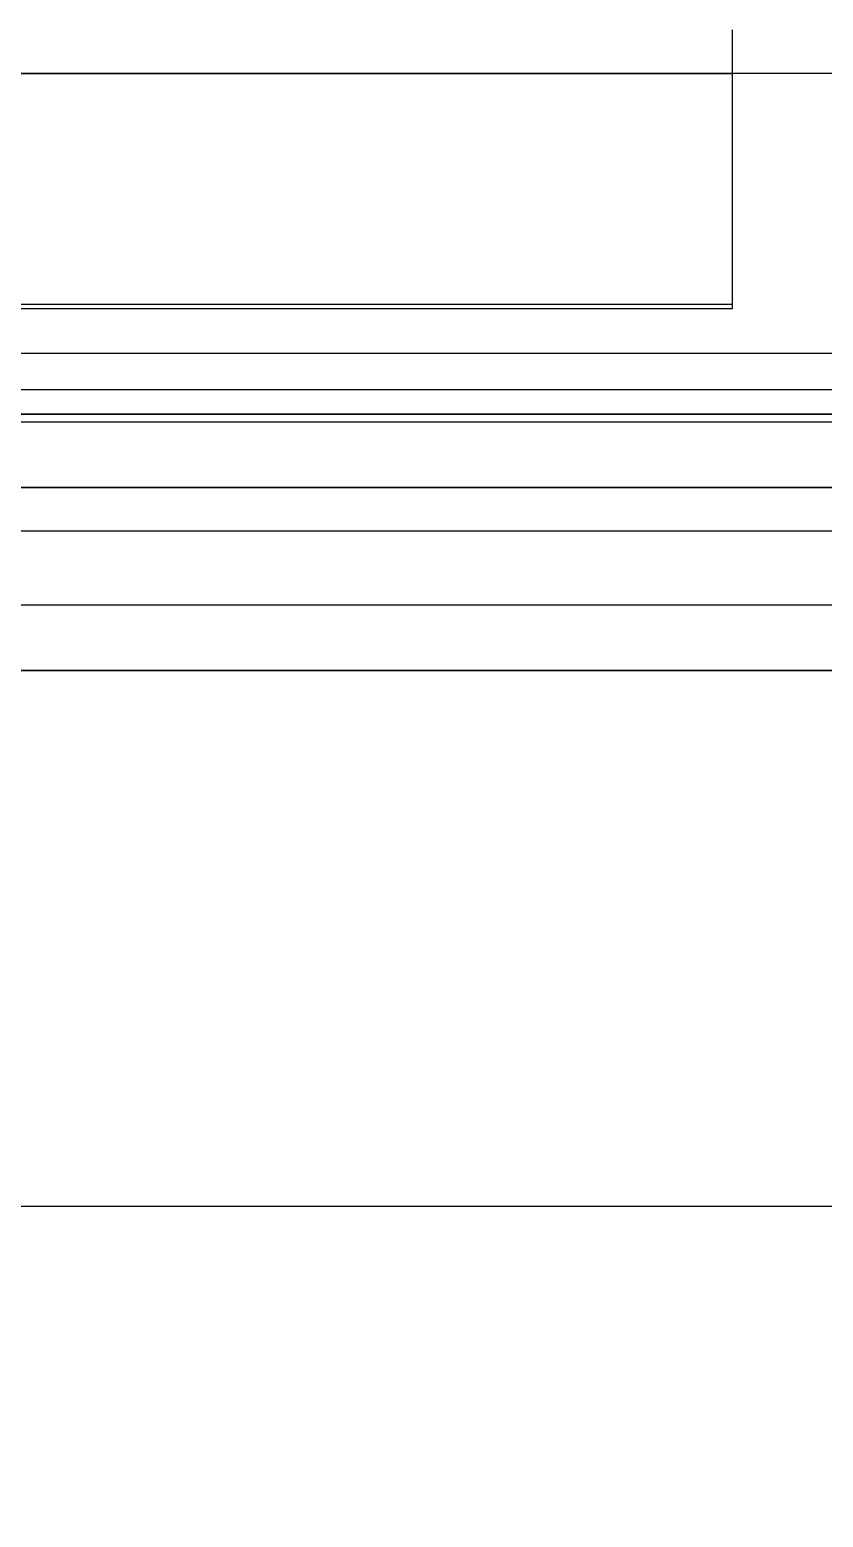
# Model space of a CAD drawing. Extents: x -54 to 215, y -235 to 116.
# Drawn here: x 120.43 to 138.65, y 2.52 to 36.65 of the extents above; entities that cross this region are included whole.
import ezdxf

# ---------------------------------------------------------------- set-up
doc = ezdxf.new("R2010")
doc.units = 0
doc.layers.get('0').update_dxf_attribs({"linetype": 'CONTINUOUS'})
doc.layers.add('A', color=7, linetype='CONTINUOUS')
doc.layers.add('V', color=7, linetype='CONTINUOUS')

# ---------------------------------------------------------------- blocks, each defined once
blk = doc.blocks.new('M-1-01')
at = {"layer": 'A', "color": 0}
for p, q in [((-79.233, 13.86, 10.1), (17.967, 13.86, 10.1)), ((1.867, 13.86, 11.9), (-62.933, 13.86, 11.9))]:
    blk.add_line(p, q, dxfattribs=at)
at = {"layer": 'A', "color": 0, "invisible_edges": 15}
for points in [[(19.367, 13.86, 10.1), (19.367, 13.86, 11.5), (-80.633, 13.86, 11.5), (-80.633, 13.86, 10.1)], [(1.867, 13.86, 11.5), (1.867, 13.86, 11.9), (-62.933, 13.86, 11.9), (-62.933, 13.86, 11.5)], [(-61.633, 13.86, 11.9), (-61.633, -12.14, 11.9), (1.867, -12.14, 11.9), (1.867, 13.86, 11.9)]]:
    blk.add_3dface(points, dxfattribs=at)
blk = doc.blocks.new('M-1-05')
at = {"layer": 'A', "color": 0}
for p, q in [((0, 214, 4.7), (-59.5, 214, 4.7)), ((-58.3, 213, -5.1), (-1.2, 213, -5.1)), ((-58.3, 209.8, -10.6), (-1.2, 209.8, -10.6)), ((-1.2, 209.8, -9.1), (-58.3, 209.8, -9.1)), ((-1.2, 197.5, -26), (-58.3, 197.5, -26))]:
    blk.add_line(p, q, dxfattribs=at)
at = {"layer": 'A', "color": 0, "invisible_edges": 15}
for points in [[(-1.2, 209.8, -9.1), (-1.2, 213, -5.1), (-58.3, 213, -5.1), (-58.3, 209.8, -9.1)], [(-59.5, 209.8, -10.6), (0, 209.8, -10.6), (0, 197.5, -26), (-59.5, 197.5, -26)], [(-58.3, 58.7, -26), (-58.3, 197.5, -26), (-1.2, 197.5, -26), (-1.2, 58.7, -26)]]:
    blk.add_3dface(points, dxfattribs=at)
at = {"layer": 'V', "color": 0, "extrusion": (0, 0.666795, 0.745241)}
for p, q in [((-24.5, 224.5, 8.4), (-24.5, 218.171, 14.063)), ((-24.5, 224.5, 8.4), (-24.5, 218.193, 14.088)), ((-24.5, 223.5, 8.4), (-24.5, 218.099, 13.233)), ((-24.5, 218.193, 14.088), (-59.5, 218.193, 14.088)), ((-24.5, 218.099, 13.233), (-59.5, 218.099, 13.233)), ((-24.5, 218.171, 14.063), (-24.5, 218.099, 13.233)), ((0, 217.075, 15.088), (-59.5, 217.075, 15.088)), ((0, 216.236, 14.9), (-59.5, 216.236, 14.9))]:
    blk.add_line(p, q, dxfattribs=at)
at = {"layer": 'V', "color": 0}
for p, q in [((0, 223.5, -5.1), (-59.5, 223.5, -5.1)), ((0, 223.5, 8.4), (-59.5, 223.5, 8.4)), ((0, 215.5, -5.1), (-59.5, 215.5, -5.1)), ((0, 214, 16.9), (-59.5, 214, 16.9)), ((-59.5, 214, -3.8), (0, 214, -3.8)), ((0, 211.3, -10.6), (-59.5, 211.3, -10.6))]:
    blk.add_line(p, q, dxfattribs=at)
at = {"layer": 'V', "color": 0, "extrusion": (0, 1, 0)}
for p, q in [((-24.5, 223.5, -4.8), (-59.5, 223.5, -4.8)), ((-59.5, 223.5, -5.1), (-24.5, 223.5, -5.1)), ((-59.5, 223.5, -4.2), (-24.5, 223.5, -4.2)), ((-24.5, 223.5, -3.9), (-59.5, 223.5, -3.9)), ((-59.5, 223.5, -3.3), (-24.5, 223.5, -3.3)), ((-24.5, 223.5, -3), (-59.5, 223.5, -3)), ((-59.5, 223.5, -2.4), (-24.5, 223.5, -2.4)), ((-24.5, 223.5, -2.1), (-59.5, 223.5, -2.1)), ((-59.5, 223.5, -1.5), (-24.5, 223.5, -1.5)), ((-24.5, 223.5, -1.2), (-59.5, 223.5, -1.2)), ((-59.5, 223.5, -0.6), (-24.5, 223.5, -0.6)), ((-24.5, 223.5, -0.3), (-59.5, 223.5, -0.3)), ((-59.5, 223.5, 0.3), (-24.5, 223.5, 0.3)), ((-24.5, 223.5, 0.6), (-59.5, 223.5, 0.6)), ((-59.5, 223.5, 1.2), (-24.5, 223.5, 1.2)), ((-24.5, 223.5, 1.5), (-59.5, 223.5, 1.5)), ((-59.5, 223.5, 2.1), (-24.5, 223.5, 2.1)), ((-24.5, 223.5, 2.4), (-59.5, 223.5, 2.4)), ((-59.5, 223.5, 3), (-24.5, 223.5, 3)), ((-24.5, 223.5, 3.3), (-59.5, 223.5, 3.3)), ((-59.5, 223.5, 3.9), (-24.5, 223.5, 3.9)), ((-24.5, 223.5, 4.2), (-59.5, 223.5, 4.2)), ((-59.5, 223.5, 4.8), (-24.5, 223.5, 4.8)), ((-24.5, 223.5, 5.1), (-59.5, 223.5, 5.1)), ((-59.5, 223.5, 5.7), (-24.5, 223.5, 5.7)), ((-24.5, 223.5, 6), (-59.5, 223.5, 6)), ((-59.5, 223.5, 6.6), (-24.5, 223.5, 6.6)), ((-24.5, 223.5, 6.9), (-59.5, 223.5, 6.9)), ((-59.5, 223.5, 7.5), (-24.5, 223.5, 7.5)), ((-24.5, 223.5, 7.8), (-59.5, 223.5, 7.8)), ((-38.8, 223.5, -4.2), (-38.8, 223.5, -4.8)), ((-38.5, 223.5, -4.2), (-38.8, 223.5, -4.2)), ((-38.8, 223.5, -4.8), (-38.5, 223.5, -4.8)), ((-38.8, 223.5, -3.3), (-38.8, 223.5, -3.9)), ((-38.5, 223.5, -3.3), (-38.8, 223.5, -3.3)), ((-38.8, 223.5, -3.9), (-38.5, 223.5, -3.9)), ((-38.8, 223.5, -2.4), (-38.8, 223.5, -3)), ((-38.5, 223.5, -2.4), (-38.8, 223.5, -2.4)), ((-38.8, 223.5, -3), (-38.5, 223.5, -3)), ((-38.8, 223.5, -1.5), (-38.8, 223.5, -2.1)), ((-38.5, 223.5, -1.5), (-38.8, 223.5, -1.5)), ((-38.8, 223.5, -2.1), (-38.5, 223.5, -2.1)), ((-38.8, 223.5, -0.6), (-38.8, 223.5, -1.2)), ((-38.5, 223.5, -0.6), (-38.8, 223.5, -0.6)), ((-38.8, 223.5, -1.2), (-38.5, 223.5, -1.2)), ((-38.8, 223.5, 0.3), (-38.8, 223.5, -0.3)), ((-38.5, 223.5, 0.3), (-38.8, 223.5, 0.3)), ((-38.8, 223.5, -0.3), (-38.5, 223.5, -0.3)), ((-38.8, 223.5, 1.2), (-38.8, 223.5, 0.6)), ((-38.5, 223.5, 1.2), (-38.8, 223.5, 1.2)), ((-38.8, 223.5, 0.6), (-38.5, 223.5, 0.6)), ((-38.8, 223.5, 2.1), (-38.8, 223.5, 1.5)), ((-38.5, 223.5, 2.1), (-38.8, 223.5, 2.1)), ((-38.8, 223.5, 1.5), (-38.5, 223.5, 1.5)), ((-38.8, 223.5, 3), (-38.8, 223.5, 2.4)), ((-38.5, 223.5, 3), (-38.8, 223.5, 3)), ((-38.8, 223.5, 2.4), (-38.5, 223.5, 2.4)), ((-38.8, 223.5, 3.9), (-38.8, 223.5, 3.3)), ((-38.5, 223.5, 3.9), (-38.8, 223.5, 3.9)), ((-38.8, 223.5, 3.3), (-38.5, 223.5, 3.3)), ((-38.8, 223.5, 4.8), (-38.8, 223.5, 4.2)), ((-38.5, 223.5, 4.8), (-38.8, 223.5, 4.8)), ((-38.8, 223.5, 4.2), (-38.5, 223.5, 4.2)), ((-38.8, 223.5, 5.7), (-38.8, 223.5, 5.1)), ((-38.5, 223.5, 5.7), (-38.8, 223.5, 5.7)), ((-38.8, 223.5, 5.1), (-38.5, 223.5, 5.1)), ((-38.8, 223.5, 6.6), (-38.8, 223.5, 6)), ((-38.5, 223.5, 6.6), (-38.8, 223.5, 6.6)), ((-38.8, 223.5, 6), (-38.5, 223.5, 6)), ((-38.8, 223.5, 7.5), (-38.8, 223.5, 6.9)), ((-38.5, 223.5, 7.5), (-38.8, 223.5, 7.5)), ((-38.8, 223.5, 6.9), (-38.5, 223.5, 6.9)), ((-38.5, 223.5, -4.8), (-38.5, 223.5, -4.2)), ((-38.5, 223.5, -3.9), (-38.5, 223.5, -3.3)), ((-38.5, 223.5, -3), (-38.5, 223.5, -2.4)), ((-38.5, 223.5, -2.1), (-38.5, 223.5, -1.5)), ((-38.5, 223.5, -1.2), (-38.5, 223.5, -0.6)), ((-38.5, 223.5, -0.3), (-38.5, 223.5, 0.3)), ((-38.5, 223.5, 0.6), (-38.5, 223.5, 1.2)), ((-38.5, 223.5, 1.5), (-38.5, 223.5, 2.1)), ((-38.5, 223.5, 2.4), (-38.5, 223.5, 3)), ((-38.5, 223.5, 3.3), (-38.5, 223.5, 3.9)), ((-38.5, 223.5, 4.2), (-38.5, 223.5, 4.8)), ((-38.5, 223.5, 5.1), (-38.5, 223.5, 5.7)), ((-38.5, 223.5, 6), (-38.5, 223.5, 6.6)), ((-38.5, 223.5, 6.9), (-38.5, 223.5, 7.5)), ((-35.5, 223.5, -4.2), (-35.5, 223.5, -4.8)), ((-35.2, 223.5, -4.2), (-35.5, 223.5, -4.2)), ((-35.5, 223.5, -4.8), (-35.2, 223.5, -4.8)), ((-35.5, 223.5, -3.3), (-35.5, 223.5, -3.9)), ((-35.2, 223.5, -3.3), (-35.5, 223.5, -3.3)), ((-35.5, 223.5, -3.9), (-35.2, 223.5, -3.9)), ((-35.5, 223.5, -2.4), (-35.5, 223.5, -3)), ((-35.2, 223.5, -2.4), (-35.5, 223.5, -2.4)), ((-35.5, 223.5, -3), (-35.2, 223.5, -3)), ((-35.5, 223.5, -1.5), (-35.5, 223.5, -2.1)), ((-35.2, 223.5, -1.5), (-35.5, 223.5, -1.5)), ((-35.5, 223.5, -2.1), (-35.2, 223.5, -2.1)), ((-35.5, 223.5, -0.6), (-35.5, 223.5, -1.2)), ((-35.2, 223.5, -0.6), (-35.5, 223.5, -0.6)), ((-35.5, 223.5, -1.2), (-35.2, 223.5, -1.2)), ((-35.5, 223.5, 0.3), (-35.5, 223.5, -0.3)), ((-35.2, 223.5, 0.3), (-35.5, 223.5, 0.3)), ((-35.5, 223.5, -0.3), (-35.2, 223.5, -0.3)), ((-35.5, 223.5, 1.2), (-35.5, 223.5, 0.6)), ((-35.2, 223.5, 1.2), (-35.5, 223.5, 1.2)), ((-35.5, 223.5, 0.6), (-35.2, 223.5, 0.6)), ((-35.5, 223.5, 2.1), (-35.5, 223.5, 1.5)), ((-35.2, 223.5, 2.1), (-35.5, 223.5, 2.1)), ((-35.5, 223.5, 1.5), (-35.2, 223.5, 1.5)), ((-35.5, 223.5, 3), (-35.5, 223.5, 2.4)), ((-35.2, 223.5, 3), (-35.5, 223.5, 3)), ((-35.5, 223.5, 2.4), (-35.2, 223.5, 2.4)), ((-35.5, 223.5, 3.9), (-35.5, 223.5, 3.3)), ((-35.2, 223.5, 3.9), (-35.5, 223.5, 3.9)), ((-35.5, 223.5, 3.3), (-35.2, 223.5, 3.3)), ((-35.5, 223.5, 4.8), (-35.5, 223.5, 4.2)), ((-35.2, 223.5, 4.8), (-35.5, 223.5, 4.8)), ((-35.5, 223.5, 4.2), (-35.2, 223.5, 4.2)), ((-35.5, 223.5, 5.7), (-35.5, 223.5, 5.1)), ((-35.2, 223.5, 5.7), (-35.5, 223.5, 5.7)), ((-35.5, 223.5, 5.1), (-35.2, 223.5, 5.1)), ((-35.5, 223.5, 6.6), (-35.5, 223.5, 6)), ((-35.2, 223.5, 6.6), (-35.5, 223.5, 6.6)), ((-35.5, 223.5, 6), (-35.2, 223.5, 6)), ((-35.5, 223.5, 7.5), (-35.5, 223.5, 6.9)), ((-35.2, 223.5, 7.5), (-35.5, 223.5, 7.5)), ((-35.5, 223.5, 6.9), (-35.2, 223.5, 6.9)), ((-35.2, 223.5, -4.8), (-35.2, 223.5, -4.2)), ((-35.2, 223.5, -3.9), (-35.2, 223.5, -3.3)), ((-35.2, 223.5, -3), (-35.2, 223.5, -2.4)), ((-35.2, 223.5, -2.1), (-35.2, 223.5, -1.5)), ((-35.2, 223.5, -1.2), (-35.2, 223.5, -0.6)), ((-35.2, 223.5, -0.3), (-35.2, 223.5, 0.3)), ((-35.2, 223.5, 0.6), (-35.2, 223.5, 1.2)), ((-35.2, 223.5, 1.5), (-35.2, 223.5, 2.1)), ((-35.2, 223.5, 2.4), (-35.2, 223.5, 3)), ((-35.2, 223.5, 3.3), (-35.2, 223.5, 3.9)), ((-35.2, 223.5, 4.2), (-35.2, 223.5, 4.8)), ((-35.2, 223.5, 5.1), (-35.2, 223.5, 5.7)), ((-35.2, 223.5, 6), (-35.2, 223.5, 6.6)), ((-35.2, 223.5, 6.9), (-35.2, 223.5, 7.5)), ((-32.2, 223.5, -4.2), (-32.2, 223.5, -4.8)), ((-31.9, 223.5, -4.2), (-32.2, 223.5, -4.2)), ((-32.2, 223.5, -4.8), (-31.9, 223.5, -4.8)), ((-32.2, 223.5, -3.3), (-32.2, 223.5, -3.9)), ((-31.9, 223.5, -3.3), (-32.2, 223.5, -3.3)), ((-32.2, 223.5, -3.9), (-31.9, 223.5, -3.9)), ((-32.2, 223.5, -2.4), (-32.2, 223.5, -3)), ((-31.9, 223.5, -2.4), (-32.2, 223.5, -2.4)), ((-32.2, 223.5, -3), (-31.9, 223.5, -3)), ((-32.2, 223.5, -1.5), (-32.2, 223.5, -2.1)), ((-31.9, 223.5, -1.5), (-32.2, 223.5, -1.5)), ((-32.2, 223.5, -2.1), (-31.9, 223.5, -2.1)), ((-32.2, 223.5, -0.6), (-32.2, 223.5, -1.2)), ((-31.9, 223.5, -0.6), (-32.2, 223.5, -0.6)), ((-32.2, 223.5, -1.2), (-31.9, 223.5, -1.2)), ((-32.2, 223.5, 0.3), (-32.2, 223.5, -0.3)), ((-31.9, 223.5, 0.3), (-32.2, 223.5, 0.3)), ((-32.2, 223.5, -0.3), (-31.9, 223.5, -0.3)), ((-32.2, 223.5, 1.2), (-32.2, 223.5, 0.6)), ((-31.9, 223.5, 1.2), (-32.2, 223.5, 1.2)), ((-32.2, 223.5, 0.6), (-31.9, 223.5, 0.6)), ((-32.2, 223.5, 2.1), (-32.2, 223.5, 1.5)), ((-31.9, 223.5, 2.1), (-32.2, 223.5, 2.1)), ((-32.2, 223.5, 1.5), (-31.9, 223.5, 1.5)), ((-32.2, 223.5, 3), (-32.2, 223.5, 2.4)), ((-31.9, 223.5, 3), (-32.2, 223.5, 3)), ((-32.2, 223.5, 2.4), (-31.9, 223.5, 2.4)), ((-32.2, 223.5, 3.9), (-32.2, 223.5, 3.3)), ((-31.9, 223.5, 3.9), (-32.2, 223.5, 3.9)), ((-32.2, 223.5, 3.3), (-31.9, 223.5, 3.3)), ((-32.2, 223.5, 4.8), (-32.2, 223.5, 4.2)), ((-31.9, 223.5, 4.8), (-32.2, 223.5, 4.8)), ((-32.2, 223.5, 4.2), (-31.9, 223.5, 4.2)), ((-32.2, 223.5, 5.7), (-32.2, 223.5, 5.1)), ((-31.9, 223.5, 5.7), (-32.2, 223.5, 5.7)), ((-32.2, 223.5, 5.1), (-31.9, 223.5, 5.1)), ((-32.2, 223.5, 6.6), (-32.2, 223.5, 6)), ((-31.9, 223.5, 6.6), (-32.2, 223.5, 6.6)), ((-32.2, 223.5, 6), (-31.9, 223.5, 6)), ((-32.2, 223.5, 7.5), (-32.2, 223.5, 6.9)), ((-31.9, 223.5, 7.5), (-32.2, 223.5, 7.5)), ((-32.2, 223.5, 6.9), (-31.9, 223.5, 6.9)), ((-31.9, 223.5, -4.8), (-31.9, 223.5, -4.2)), ((-31.9, 223.5, -3.9), (-31.9, 223.5, -3.3)), ((-31.9, 223.5, -3), (-31.9, 223.5, -2.4)), ((-31.9, 223.5, -2.1), (-31.9, 223.5, -1.5)), ((-31.9, 223.5, -1.2), (-31.9, 223.5, -0.6)), ((-31.9, 223.5, -0.3), (-31.9, 223.5, 0.3)), ((-31.9, 223.5, 0.6), (-31.9, 223.5, 1.2)), ((-31.9, 223.5, 1.5), (-31.9, 223.5, 2.1)), ((-31.9, 223.5, 2.4), (-31.9, 223.5, 3)), ((-31.9, 223.5, 3.3), (-31.9, 223.5, 3.9)), ((-31.9, 223.5, 4.2), (-31.9, 223.5, 4.8)), ((-31.9, 223.5, 5.1), (-31.9, 223.5, 5.7)), ((-31.9, 223.5, 6), (-31.9, 223.5, 6.6)), ((-31.9, 223.5, 6.9), (-31.9, 223.5, 7.5)), ((-28.9, 223.5, -4.2), (-28.9, 223.5, -4.8)), ((-28.6, 223.5, -4.2), (-28.9, 223.5, -4.2)), ((-28.9, 223.5, -4.8), (-28.6, 223.5, -4.8)), ((-28.9, 223.5, -3.3), (-28.9, 223.5, -3.9)), ((-28.6, 223.5, -3.3), (-28.9, 223.5, -3.3)), ((-28.9, 223.5, -3.9), (-28.6, 223.5, -3.9)), ((-28.9, 223.5, -2.4), (-28.9, 223.5, -3)), ((-28.6, 223.5, -2.4), (-28.9, 223.5, -2.4)), ((-28.9, 223.5, -3), (-28.6, 223.5, -3)), ((-28.9, 223.5, -1.5), (-28.9, 223.5, -2.1)), ((-28.6, 223.5, -1.5), (-28.9, 223.5, -1.5)), ((-28.9, 223.5, -2.1), (-28.6, 223.5, -2.1)), ((-28.9, 223.5, -0.6), (-28.9, 223.5, -1.2)), ((-28.6, 223.5, -0.6), (-28.9, 223.5, -0.6)), ((-28.9, 223.5, -1.2), (-28.6, 223.5, -1.2)), ((-28.9, 223.5, 0.3), (-28.9, 223.5, -0.3)), ((-28.6, 223.5, 0.3), (-28.9, 223.5, 0.3)), ((-28.9, 223.5, -0.3), (-28.6, 223.5, -0.3)), ((-28.9, 223.5, 1.2), (-28.9, 223.5, 0.6)), ((-28.6, 223.5, 1.2), (-28.9, 223.5, 1.2)), ((-28.9, 223.5, 0.6), (-28.6, 223.5, 0.6)), ((-28.9, 223.5, 2.1), (-28.9, 223.5, 1.5)), ((-28.6, 223.5, 2.1), (-28.9, 223.5, 2.1)), ((-28.9, 223.5, 1.5), (-28.6, 223.5, 1.5)), ((-28.9, 223.5, 3), (-28.9, 223.5, 2.4)), ((-28.6, 223.5, 3), (-28.9, 223.5, 3)), ((-28.9, 223.5, 2.4), (-28.6, 223.5, 2.4)), ((-28.9, 223.5, 3.9), (-28.9, 223.5, 3.3)), ((-28.6, 223.5, 3.9), (-28.9, 223.5, 3.9)), ((-28.9, 223.5, 3.3), (-28.6, 223.5, 3.3)), ((-28.9, 223.5, 4.8), (-28.9, 223.5, 4.2)), ((-28.6, 223.5, 4.8), (-28.9, 223.5, 4.8)), ((-28.9, 223.5, 4.2), (-28.6, 223.5, 4.2)), ((-28.9, 223.5, 5.7), (-28.9, 223.5, 5.1)), ((-28.6, 223.5, 5.7), (-28.9, 223.5, 5.7)), ((-28.9, 223.5, 5.1), (-28.6, 223.5, 5.1)), ((-28.9, 223.5, 6.6), (-28.9, 223.5, 6)), ((-28.6, 223.5, 6.6), (-28.9, 223.5, 6.6)), ((-28.9, 223.5, 6), (-28.6, 223.5, 6)), ((-28.9, 223.5, 7.5), (-28.9, 223.5, 6.9)), ((-28.6, 223.5, 7.5), (-28.9, 223.5, 7.5)), ((-28.9, 223.5, 6.9), (-28.6, 223.5, 6.9)), ((-28.6, 223.5, -4.8), (-28.6, 223.5, -4.2)), ((-28.6, 223.5, -3.9), (-28.6, 223.5, -3.3)), ((-28.6, 223.5, -3), (-28.6, 223.5, -2.4)), ((-28.6, 223.5, -2.1), (-28.6, 223.5, -1.5)), ((-28.6, 223.5, -1.2), (-28.6, 223.5, -0.6)), ((-28.6, 223.5, -0.3), (-28.6, 223.5, 0.3)), ((-28.6, 223.5, 0.6), (-28.6, 223.5, 1.2)), ((-28.6, 223.5, 1.5), (-28.6, 223.5, 2.1)), ((-28.6, 223.5, 2.4), (-28.6, 223.5, 3)), ((-28.6, 223.5, 3.3), (-28.6, 223.5, 3.9)), ((-28.6, 223.5, 4.2), (-28.6, 223.5, 4.8)), ((-28.6, 223.5, 5.1), (-28.6, 223.5, 5.7)), ((-28.6, 223.5, 6), (-28.6, 223.5, 6.6)), ((-28.6, 223.5, 6.9), (-28.6, 223.5, 7.5)), ((-25.3, 223.5, -4.2), (-25.6, 223.5, -4.2)), ((-25.6, 223.5, -4.2), (-25.6, 223.5, -4.8)), ((-25.6, 223.5, -4.8), (-25.3, 223.5, -4.8)), ((-25.6, 223.5, -3.3), (-25.6, 223.5, -3.9)), ((-25.3, 223.5, -3.3), (-25.6, 223.5, -3.3)), ((-25.6, 223.5, -3.9), (-25.3, 223.5, -3.9)), ((-25.6, 223.5, -2.4), (-25.6, 223.5, -3)), ((-25.3, 223.5, -2.4), (-25.6, 223.5, -2.4)), ((-25.6, 223.5, -3), (-25.3, 223.5, -3)), ((-25.6, 223.5, -1.5), (-25.6, 223.5, -2.1)), ((-25.3, 223.5, -1.5), (-25.6, 223.5, -1.5)), ((-25.6, 223.5, -2.1), (-25.3, 223.5, -2.1)), ((-25.6, 223.5, -0.6), (-25.6, 223.5, -1.2)), ((-25.3, 223.5, -0.6), (-25.6, 223.5, -0.6)), ((-25.6, 223.5, -1.2), (-25.3, 223.5, -1.2)), ((-25.6, 223.5, 0.3), (-25.6, 223.5, -0.3)), ((-25.3, 223.5, 0.3), (-25.6, 223.5, 0.3)), ((-25.6, 223.5, -0.3), (-25.3, 223.5, -0.3)), ((-25.6, 223.5, 1.2), (-25.6, 223.5, 0.6)), ((-25.3, 223.5, 1.2), (-25.6, 223.5, 1.2)), ((-25.6, 223.5, 0.6), (-25.3, 223.5, 0.6)), ((-25.6, 223.5, 2.1), (-25.6, 223.5, 1.5)), ((-25.3, 223.5, 2.1), (-25.6, 223.5, 2.1)), ((-25.6, 223.5, 1.5), (-25.3, 223.5, 1.5)), ((-25.6, 223.5, 3), (-25.6, 223.5, 2.4)), ((-25.3, 223.5, 3), (-25.6, 223.5, 3)), ((-25.6, 223.5, 2.4), (-25.3, 223.5, 2.4)), ((-25.6, 223.5, 3.9), (-25.6, 223.5, 3.3)), ((-25.3, 223.5, 3.9), (-25.6, 223.5, 3.9)), ((-25.6, 223.5, 3.3), (-25.3, 223.5, 3.3)), ((-25.6, 223.5, 4.8), (-25.6, 223.5, 4.2)), ((-25.3, 223.5, 4.8), (-25.6, 223.5, 4.8)), ((-25.6, 223.5, 4.2), (-25.3, 223.5, 4.2)), ((-25.6, 223.5, 5.7), (-25.6, 223.5, 5.1)), ((-25.3, 223.5, 5.7), (-25.6, 223.5, 5.7)), ((-25.6, 223.5, 5.1), (-25.3, 223.5, 5.1)), ((-25.6, 223.5, 6.6), (-25.6, 223.5, 6)), ((-25.3, 223.5, 6.6), (-25.6, 223.5, 6.6)), ((-25.6, 223.5, 6), (-25.3, 223.5, 6)), ((-25.6, 223.5, 7.5), (-25.6, 223.5, 6.9)), ((-25.3, 223.5, 7.5), (-25.6, 223.5, 7.5)), ((-25.6, 223.5, 6.9), (-25.3, 223.5, 6.9)), ((-25.3, 223.5, -4.8), (-25.3, 223.5, -4.2)), ((-25.3, 223.5, -3.9), (-25.3, 223.5, -3.3)), ((-25.3, 223.5, -3), (-25.3, 223.5, -2.4)), ((-25.3, 223.5, -2.1), (-25.3, 223.5, -1.5)), ((-25.3, 223.5, -1.2), (-25.3, 223.5, -0.6)), ((-25.3, 223.5, -0.3), (-25.3, 223.5, 0.3)), ((-25.3, 223.5, 0.6), (-25.3, 223.5, 1.2)), ((-25.3, 223.5, 1.5), (-25.3, 223.5, 2.1)), ((-25.3, 223.5, 2.4), (-25.3, 223.5, 3)), ((-25.3, 223.5, 3.3), (-25.3, 223.5, 3.9)), ((-25.3, 223.5, 4.2), (-25.3, 223.5, 4.8)), ((-25.3, 223.5, 5.1), (-25.3, 223.5, 5.7)), ((-25.3, 223.5, 6), (-25.3, 223.5, 6.6)), ((-25.3, 223.5, 6.9), (-25.3, 223.5, 7.5)), ((-24.5, 223.5, -5.1), (-24.5, 223.5, -4.8)), ((-24.5, 223.5, -4.2), (-24.5, 223.5, -3.9)), ((-24.5, 223.5, -3.3), (-24.5, 223.5, -3)), ((-24.5, 223.5, -2.4), (-24.5, 223.5, -2.1)), ((-24.5, 223.5, -1.5), (-24.5, 223.5, -1.2)), ((-24.5, 223.5, -0.6), (-24.5, 223.5, -0.3)), ((-24.5, 223.5, 0.3), (-24.5, 223.5, 0.6)), ((-24.5, 223.5, 1.2), (-24.5, 223.5, 1.5)), ((-24.5, 223.5, 2.1), (-24.5, 223.5, 2.4)), ((-24.5, 223.5, 3), (-24.5, 223.5, 3.3)), ((-24.5, 223.5, 3.9), (-24.5, 223.5, 4.2)), ((-24.5, 223.5, 4.8), (-24.5, 223.5, 5.1)), ((-24.5, 223.5, 5.7), (-24.5, 223.5, 6)), ((-24.5, 223.5, 6.6), (-24.5, 223.5, 6.9)), ((-24.5, 223.5, 7.5), (-24.5, 223.5, 7.8))]:
    blk.add_line(p, q, dxfattribs=at)
at = {"layer": 'V', "color": 0, "extrusion": (0, -1, -1.83664e-16)}
for p, q in [((-24.5, 223.5, -5.1), (-24.5, 223.5, 8.4)), ((-22, 223.5, -5.1), (-24.5, 223.5, -5.1)), ((-22, 223.5, 8.4), (-24.5, 223.5, 8.4))]:
    blk.add_line(p, q, dxfattribs=at)
at = {"layer": 'V', "color": 0, "invisible_edges": 15}
for points in [[(-22, 224.5, 8.4), (-24.5, 224.5, 8.4), (-24.5, 217.075, 15.088), (-22, 217.075, 15.088)], [(-24.5, 218.099, 13.233), (-24.5, 218.171, 14.063), (-24.5, 224.5, 8.4), (-24.5, 223.5, 8.4)], [(-22, 224.5, 8.4), (-24.5, 224.5, 8.4), (-24.5, 224.5, -5.1), (-22, 224.5, -5.1)], [(-24.5, 218.099, 13.233), (-59.5, 218.099, 13.233), (-59.5, 223.5, 8.4), (-24.5, 223.5, 8.4)], [(0, 223.5, 8.4), (-59.5, 223.5, 8.4), (-59.5, 223.5, -5.1), (0, 223.5, -5.1)], [(0, 223.5, -5.1), (-59.5, 223.5, -5.1), (-59.5, 215.5, -5.1), (0, 215.5, -5.1)], [(-24.5, 218.193, 14.088), (-24.5, 218.099, 13.233), (-59.5, 218.099, 13.233), (-59.5, 218.193, 14.088)], [(-24.5, 217.075, 15.088), (-59.5, 217.075, 15.088), (-59.5, 218.193, 14.088), (-24.5, 218.193, 14.088)], [(0, 216.236, 14.9), (0, 217.075, 15.088), (-59.5, 217.075, 15.088), (-59.5, 216.236, 14.9)], [(0, 214, 16.9), (-59.5, 214, 16.9), (-59.5, 216.236, 14.9), (0, 216.236, 14.9)], [(0, 211.3, -10.6), (0, 215.5, -5.1), (-59.5, 215.5, -5.1), (-59.5, 211.3, -10.6)], [(0, 214, 16.9), (-59.5, 214, 16.9), (-59.5, 214, -3.8), (0, 214, -3.8)], [(0, 211.3, -10.6), (0, 209.8, -10.6), (-59.5, 209.8, -10.6), (-59.5, 211.3, -10.6)], [(-58.3, 209.8, -10.6), (-58.3, 209.8, -9.1), (-1.2, 209.8, -9.1), (-1.2, 209.8, -10.6)]]:
    blk.add_3dface(points, dxfattribs=at)

msp = doc.modelspace()

# ---------------------------------------------------------------- block references
at = {"color": 0}
msp.add_blockref('M-1-05', (161.055, -187.846), dxfattribs=at)
at = {"color": 0, "extrusion": (3.86209e-19, -0.002094, 0.999998)}
msp.add_blockref('M-1-01', (161.938, 14.009, 5.327), dxfattribs=at)

doc.saveas('drawing.dxf')
